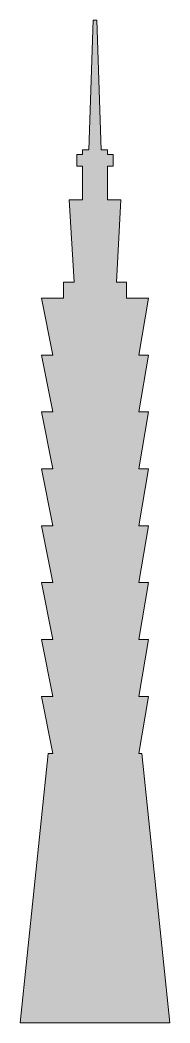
# Model space of a CAD drawing. Header units: inches. Extents: x -14.39 to -13.8, y 14.03 to 18.03.
import ezdxf

# ---------------------------------------------------------------- set-up
doc = ezdxf.new("R2010")
doc.units = ezdxf.units.IN
doc.header["$MEASUREMENT"] = 0
doc.layers.add('Layer 1', color=7, linetype='Continuous')

msp = doc.modelspace()

# ---------------------------------------------------------------- hatches: boundary and pattern name
at = {"layer": 'Layer 1', "true_color": 0x6a463b}
h = msp.add_hatch(color=17, dxfattribs=at)
h.dxf.hatch_style = 2
h.paths.add_polyline_path([(-14.3929, 14.0307), (-13.7962, 14.0307), (-13.9084, 15.1059), (-13.9206, 15.1059), (-13.8818, 15.3329), (-13.9206, 15.3329), (-13.8818, 15.5599), (-13.9206, 15.5599), (-13.8818, 15.7868), (-13.9206, 15.7868), (-13.8818, 16.0138), (-13.9206, 16.0138), (-13.8818, 16.2408), (-13.9206, 16.2408), (-13.8818, 16.4678), (-13.9206, 16.4678), (-13.8818, 16.6947), (-13.9206, 16.6947), (-13.8818, 16.9217), (-13.9694, 16.9217), (-13.9694, 16.9858), (-14.0089, 16.9858), (-13.9915, 17.3136), (-14.0448, 17.3136), (-14.0448, 17.4482), (-14.0228, 17.4482), (-14.0228, 17.4951), (-14.0448, 17.4951), (-14.0448, 17.5126), (-14.0703, 17.5126), (-14.0873, 18.0307), (-14.1018, 18.0307), (-14.1188, 17.5126), (-14.1443, 17.5126), (-14.1443, 17.4951), (-14.1663, 17.4951), (-14.1663, 17.4482), (-14.1443, 17.4482), (-14.1443, 17.3136), (-14.1976, 17.3136), (-14.1777, 16.9858), (-14.2197, 16.9858), (-14.2197, 16.9217), (-14.3072, 16.9217), (-14.2629, 16.6947), (-14.3072, 16.6947), (-14.2629, 16.4678), (-14.3072, 16.4678), (-14.2629, 16.2408), (-14.3072, 16.2408), (-14.2629, 16.0138), (-14.3072, 16.0138), (-14.2629, 15.7868), (-14.3072, 15.7868), (-14.2629, 15.5599), (-14.3072, 15.5599), (-14.2629, 15.3329), (-14.3072, 15.3329), (-14.2629, 15.1059), (-14.2806, 15.1059)])

# ---------------------------------------------------------------- linework, layer by layer
at = {"layer": 'Layer 1', "lineweight": 0}
msp.add_lwpolyline([(-14.3929, 14.0307), (-13.7962, 14.0307), (-13.9084, 15.1059), (-13.9206, 15.1059), (-13.8818, 15.3329), (-13.9206, 15.3329), (-13.8818, 15.5599), (-13.9206, 15.5599), (-13.8818, 15.7868), (-13.9206, 15.7868), (-13.8818, 16.0138), (-13.9206, 16.0138), (-13.8818, 16.2408), (-13.9206, 16.2408), (-13.8818, 16.4678), (-13.9206, 16.4678), (-13.8818, 16.6947), (-13.9206, 16.6947), (-13.8818, 16.9217), (-13.9694, 16.9217), (-13.9694, 16.9858), (-14.0089, 16.9858), (-13.9915, 17.3136), (-14.0448, 17.3136), (-14.0448, 17.4482), (-14.0228, 17.4482), (-14.0228, 17.4951), (-14.0448, 17.4951), (-14.0448, 17.5126), (-14.0703, 17.5126), (-14.0873, 18.0307), (-14.1018, 18.0307), (-14.1188, 17.5126), (-14.1443, 17.5126), (-14.1443, 17.4951), (-14.1663, 17.4951), (-14.1663, 17.4482), (-14.1443, 17.4482), (-14.1443, 17.3136), (-14.1976, 17.3136), (-14.1777, 16.9858), (-14.2197, 16.9858), (-14.2197, 16.9217), (-14.3072, 16.9217), (-14.2629, 16.6947), (-14.3072, 16.6947), (-14.2629, 16.4678), (-14.3072, 16.4678), (-14.2629, 16.2408), (-14.3072, 16.2408), (-14.2629, 16.0138), (-14.3072, 16.0138), (-14.2629, 15.7868), (-14.3072, 15.7868), (-14.2629, 15.5599), (-14.3072, 15.5599), (-14.2629, 15.3329), (-14.3072, 15.3329), (-14.2629, 15.1059), (-14.2806, 15.1059), (-14.3929, 14.0307)], dxfattribs=at)

doc.saveas('drawing.dxf')
